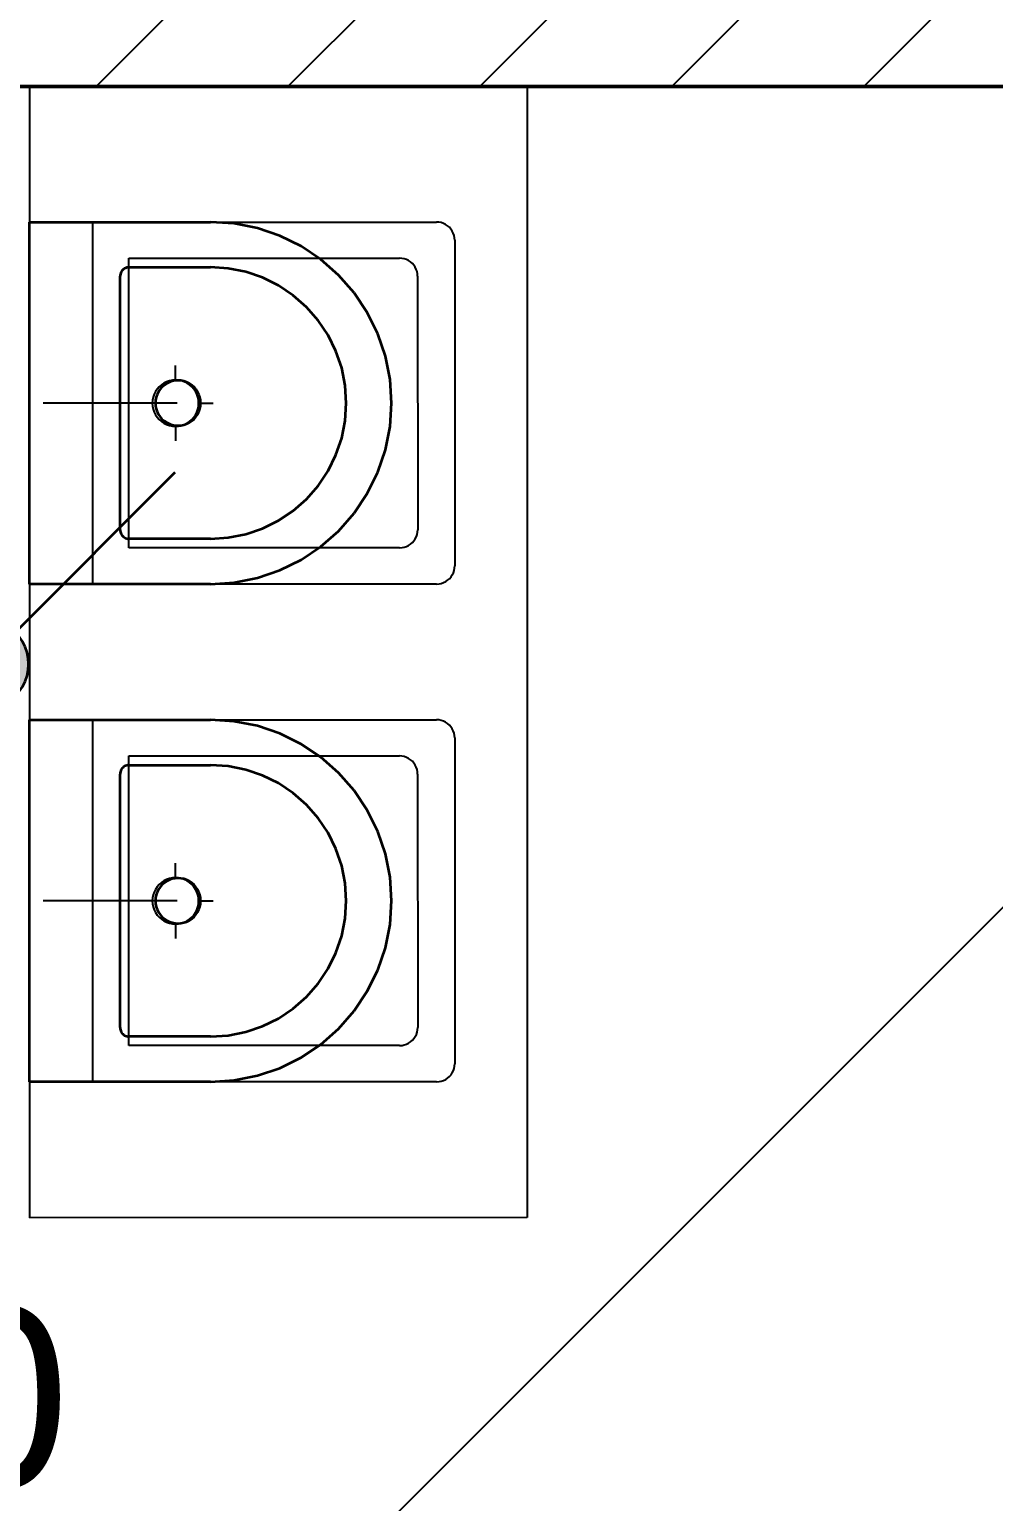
# Model space of a CAD drawing. Extents: x 0 to 756, y -25 to 420.
# Drawn here: x 335.68 to 356.99, y 261.26 to 293.79 of the extents above; entities that cross this region are included whole.
import ezdxf

# ---------------------------------------------------------------- set-up
doc = ezdxf.new("R2010")
doc.units = 0
doc.layers.get('0').update_dxf_attribs({"lineweight": 25})
doc.layers.get('DEFPOINTS').update_dxf_attribs({"lineweight": 25})
doc.layers.add('A_Geschossdecke', color=7, linetype='Continuous', lineweight=25, true_color=0x008080)
doc.layers.add('S_Schmutzwasser', color=7, linetype='Continuous', lineweight=35, true_color=0x808040)
for name, color, linetype, lineweight in [('A_Innenwand', 7, 'Continuous', 25), ('S_Einrichtung', 7, 'Continuous', 35), ('Standard', 7, 'Continuous', 25), ('WAND_HOLZ_NICHT_TRAGEND', 7, 'Continuous', 13)]:
    doc.layers.add(name, color=color, linetype=linetype, lineweight=lineweight)
doc.styles.get("Standard").update_dxf_attribs({"font": 'arial.ttf'})

# ---------------------------------------------------------------- blocks, each defined once
blk = doc.blocks.new('Referenz-A0T78OQ1OY')
at = {"layer": 'DEFPOINTS', "color": 0, "linetype": 'Continuous', "lineweight": 18, "ltscale": 0.18}
blk.add_line((346.679, 267.533), (346.679, 267.533), dxfattribs=at)
blk.add_line((346.679, 267.533), (346.679, 267.533), dxfattribs=at)
at = {"layer": 'Standard', "color": 0, "lineweight": -2}
for p, q in [((335.679, 292.532), (346.679, 292.533)), ((335.679, 292.532), (335.683, 267.532)), ((346.679, 292.533), (346.683, 267.533)), ((337.079, 289.535), (344.679, 289.535)), ((337.081, 281.535), (337.079, 289.535)), ((344.732, 289.532), (344.679, 289.535)), ((344.783, 289.522), (344.732, 289.532)), ((344.833, 289.505), (344.783, 289.522)), ((344.879, 289.482), (344.833, 289.505)), ((344.923, 289.453), (344.879, 289.482)), ((344.962, 289.418), (344.923, 289.453)), ((344.997, 289.379), (344.962, 289.418)), ((345.026, 289.335), (344.997, 289.379)), ((345.049, 289.289), (345.026, 289.335)), ((345.066, 289.239), (345.049, 289.289)), ((345.076, 289.188), (345.066, 289.239)), ((345.08, 289.135), (345.076, 289.188)), ((345.08, 289.135), (345.081, 281.935)), ((337.88, 288.735), (343.861, 288.735)), ((337.881, 282.335), (337.88, 288.735)), ((343.914, 288.732), (343.861, 288.735)), ((343.965, 288.722), (343.914, 288.732)), ((344.014, 288.705), (343.965, 288.722)), ((344.061, 288.682), (344.014, 288.705)), ((344.105, 288.653), (344.061, 288.682)), ((344.144, 288.618), (344.105, 288.653)), ((344.179, 288.579), (344.144, 288.618)), ((344.208, 288.535), (344.179, 288.579)), ((344.231, 288.488), (344.208, 288.535)), ((344.248, 288.439), (344.231, 288.488)), ((344.258, 288.388), (344.248, 288.439)), ((344.261, 288.335), (344.258, 288.388)), ((344.261, 288.335), (344.262, 282.735)), ((338.908, 286.044), (338.908, 286.364)), ((338.652, 285.976), (338.597, 285.938)), ((338.712, 286.005), (338.652, 285.976)), ((338.776, 286.027), (338.712, 286.005)), ((338.842, 286.04), (338.776, 286.027)), ((338.908, 286.044), (338.842, 286.04)), ((338.975, 286.04), (338.908, 286.044)), ((339.041, 286.027), (338.975, 286.04)), ((339.104, 286.005), (339.041, 286.027)), ((339.164, 285.976), (339.104, 286.005)), ((339.22, 285.938), (339.164, 285.976)), ((338.414, 285.665), (338.401, 285.599)), ((338.435, 285.728), (338.414, 285.665)), ((338.465, 285.788), (338.435, 285.728)), ((338.502, 285.844), (338.465, 285.788)), ((338.546, 285.894), (338.502, 285.844)), ((338.597, 285.938), (338.546, 285.894)), ((339.27, 285.894), (339.22, 285.938)), ((339.315, 285.844), (339.27, 285.894)), ((339.352, 285.788), (339.315, 285.844)), ((339.381, 285.728), (339.352, 285.788)), ((339.403, 285.665), (339.381, 285.728)), ((339.416, 285.599), (339.403, 285.665)), ((338.948, 285.532), (335.988, 285.532)), ((338.401, 285.599), (338.396, 285.532)), ((338.396, 285.532), (338.401, 285.465)), ((338.401, 285.465), (338.414, 285.4)), ((338.414, 285.4), (338.435, 285.336)), ((338.435, 285.336), (338.465, 285.276)), ((339.352, 285.276), (339.381, 285.336)), ((339.381, 285.336), (339.403, 285.4)), ((339.403, 285.4), (339.416, 285.465)), ((339.42, 285.532), (339.416, 285.599)), ((339.416, 285.465), (339.42, 285.532)), ((339.42, 285.532), (339.74, 285.532)), ((338.465, 285.276), (338.502, 285.22)), ((338.502, 285.22), (338.546, 285.17)), ((338.546, 285.17), (338.597, 285.126)), ((338.597, 285.126), (338.652, 285.089)), ((338.652, 285.089), (338.712, 285.059)), ((338.712, 285.059), (338.776, 285.038)), ((338.776, 285.038), (338.842, 285.025)), ((338.842, 285.025), (338.908, 285.02)), ((338.908, 285.02), (338.975, 285.025)), ((338.908, 285.02), (338.908, 284.7)), ((338.975, 285.025), (339.041, 285.038)), ((339.041, 285.038), (339.104, 285.059)), ((339.104, 285.059), (339.164, 285.089)), ((339.164, 285.089), (339.22, 285.126)), ((339.22, 285.126), (339.27, 285.17)), ((339.27, 285.17), (339.315, 285.22)), ((339.315, 285.22), (339.352, 285.276)), ((344.259, 282.683), (344.262, 282.735)), ((344.015, 282.366), (344.062, 282.389)), ((344.062, 282.389), (344.106, 282.418)), ((344.106, 282.418), (344.145, 282.453)), ((344.145, 282.453), (344.18, 282.492)), ((344.18, 282.492), (344.209, 282.535)), ((344.209, 282.535), (344.232, 282.582)), ((344.232, 282.582), (344.249, 282.632)), ((344.249, 282.632), (344.259, 282.683)), ((343.862, 282.335), (337.881, 282.335)), ((343.862, 282.335), (343.915, 282.339)), ((343.915, 282.339), (343.966, 282.349)), ((343.966, 282.349), (344.015, 282.366)), ((344.998, 281.692), (345.027, 281.735)), ((345.027, 281.735), (345.05, 281.782)), ((345.05, 281.782), (345.067, 281.832)), ((345.067, 281.832), (345.077, 281.883)), ((345.077, 281.883), (345.081, 281.935)), ((344.681, 281.535), (337.081, 281.535)), ((344.681, 281.535), (344.733, 281.539)), ((344.733, 281.539), (344.784, 281.549)), ((344.784, 281.549), (344.834, 281.566)), ((344.834, 281.566), (344.881, 281.589)), ((344.881, 281.589), (344.924, 281.618)), ((344.924, 281.618), (344.964, 281.653)), ((344.964, 281.653), (344.998, 281.692)), ((337.079, 278.535), (344.679, 278.535)), ((337.081, 270.535), (337.079, 278.535)), ((344.732, 278.532), (344.679, 278.535)), ((344.783, 278.522), (344.732, 278.532)), ((344.833, 278.505), (344.783, 278.522)), ((344.879, 278.482), (344.833, 278.505)), ((344.923, 278.453), (344.879, 278.482)), ((344.962, 278.418), (344.923, 278.453)), ((344.997, 278.379), (344.962, 278.418)), ((345.026, 278.335), (344.997, 278.379)), ((345.049, 278.289), (345.026, 278.335)), ((345.066, 278.239), (345.049, 278.289)), ((345.076, 278.188), (345.066, 278.239)), ((345.08, 278.135), (345.076, 278.188)), ((345.08, 278.135), (345.081, 270.935)), ((337.88, 277.735), (343.861, 277.735)), ((337.881, 271.335), (337.88, 277.735)), ((343.914, 277.732), (343.861, 277.735)), ((343.965, 277.722), (343.914, 277.732)), ((344.014, 277.705), (343.965, 277.722)), ((344.061, 277.682), (344.014, 277.705)), ((344.105, 277.653), (344.061, 277.682)), ((344.144, 277.618), (344.105, 277.653)), ((344.179, 277.579), (344.144, 277.618)), ((344.208, 277.535), (344.179, 277.579)), ((344.231, 277.488), (344.208, 277.535)), ((344.248, 277.439), (344.231, 277.488)), ((344.258, 277.388), (344.248, 277.439)), ((344.261, 277.335), (344.258, 277.388)), ((344.261, 277.335), (344.262, 271.735)), ((338.908, 275.044), (338.908, 275.364)), ((338.597, 274.938), (338.546, 274.894)), ((338.652, 274.976), (338.597, 274.938)), ((338.712, 275.005), (338.652, 274.976)), ((338.776, 275.027), (338.712, 275.005)), ((338.842, 275.04), (338.776, 275.027)), ((338.908, 275.044), (338.842, 275.04)), ((338.975, 275.04), (338.908, 275.044)), ((339.041, 275.027), (338.975, 275.04)), ((339.104, 275.005), (339.041, 275.027)), ((339.164, 274.976), (339.104, 275.005)), ((339.22, 274.938), (339.164, 274.976)), ((339.27, 274.894), (339.22, 274.938)), ((338.401, 274.599), (338.396, 274.532)), ((338.414, 274.665), (338.401, 274.599)), ((338.435, 274.728), (338.414, 274.665)), ((338.465, 274.788), (338.435, 274.728)), ((338.502, 274.844), (338.465, 274.788)), ((338.546, 274.894), (338.502, 274.844)), ((339.315, 274.844), (339.27, 274.894)), ((339.352, 274.788), (339.315, 274.844)), ((339.381, 274.728), (339.352, 274.788)), ((339.403, 274.665), (339.381, 274.728)), ((339.416, 274.599), (339.403, 274.665)), ((339.42, 274.532), (339.416, 274.599)), ((338.948, 274.532), (335.988, 274.532)), ((338.396, 274.532), (338.401, 274.465)), ((338.401, 274.465), (338.414, 274.4)), ((338.414, 274.4), (338.435, 274.336)), ((338.435, 274.336), (338.465, 274.276)), ((338.465, 274.276), (338.502, 274.22)), ((339.315, 274.22), (339.352, 274.276)), ((339.352, 274.276), (339.381, 274.336)), ((339.381, 274.336), (339.403, 274.4)), ((339.403, 274.4), (339.416, 274.465)), ((339.416, 274.465), (339.42, 274.532)), ((339.42, 274.532), (339.74, 274.532)), ((338.502, 274.22), (338.546, 274.17)), ((338.546, 274.17), (338.597, 274.126)), ((338.597, 274.126), (338.652, 274.089)), ((338.652, 274.089), (338.712, 274.059)), ((338.712, 274.059), (338.776, 274.038)), ((338.776, 274.038), (338.842, 274.025)), ((338.842, 274.025), (338.908, 274.02)), ((338.908, 274.02), (338.975, 274.025)), ((338.908, 274.02), (338.908, 273.7)), ((338.975, 274.025), (339.041, 274.038)), ((339.041, 274.038), (339.104, 274.059)), ((339.104, 274.059), (339.164, 274.089)), ((339.164, 274.089), (339.22, 274.126)), ((339.22, 274.126), (339.27, 274.17)), ((339.27, 274.17), (339.315, 274.22)), ((344.249, 271.632), (344.259, 271.683)), ((344.259, 271.683), (344.262, 271.735)), ((343.862, 271.335), (337.881, 271.335)), ((343.862, 271.335), (343.915, 271.339)), ((343.915, 271.339), (343.966, 271.349)), ((343.966, 271.349), (344.015, 271.366)), ((344.015, 271.366), (344.062, 271.389)), ((344.062, 271.389), (344.106, 271.418)), ((344.106, 271.418), (344.145, 271.453)), ((344.145, 271.453), (344.18, 271.492)), ((344.18, 271.492), (344.209, 271.535)), ((344.209, 271.535), (344.232, 271.582)), ((344.232, 271.582), (344.249, 271.632)), ((344.964, 270.653), (344.998, 270.692)), ((344.998, 270.692), (345.027, 270.735)), ((345.027, 270.735), (345.05, 270.782)), ((345.05, 270.782), (345.067, 270.832)), ((345.067, 270.832), (345.077, 270.883)), ((345.077, 270.883), (345.081, 270.935)), ((344.681, 270.535), (337.081, 270.535)), ((344.681, 270.535), (344.733, 270.539)), ((344.733, 270.539), (344.784, 270.549)), ((344.784, 270.549), (344.834, 270.566)), ((344.834, 270.566), (344.881, 270.589)), ((344.881, 270.589), (344.924, 270.618)), ((344.924, 270.618), (344.964, 270.653)), ((346.683, 267.533), (335.683, 267.532))]:
    blk.add_line(p, q, dxfattribs=at)
at = {"layer": 'WAND_HOLZ_NICHT_TRAGEND', "color": 0, "lineweight": 50}
for p, q in [((296.279, 292.533), (387.279, 292.533)), ((387.279, 292.533), (296.279, 292.533))]:
    blk.add_line(p, q, dxfattribs=at)
at = {"layer": 'Standard', "color": 0, "lineweight": 18, "insert": (330.357, 265.567), "char_height": 4, "attachment_point": 1}
blk.add_mtext('{\\fArial;20}', dxfattribs=at)
blk = doc.blocks.new('Geschossdecke-A0T78ORTOY', base_point=(115.279, 32.476))
at = {"color": 0, "lineweight": -2}
blk.add_line((296.279, 213.476), (393.279, 310.476), dxfattribs=at)
blk = doc.blocks.new('Wand-A0T78OS5OY', base_point=(296.279, 292.533))
at = {"color": 0, "lineweight": -2}
for p, q in [((337.153, 292.533), (341.153, 296.533)), ((341.395, 292.533), (345.395, 296.533)), ((345.638, 292.533), (349.638, 296.533)), ((349.881, 292.533), (353.881, 296.533)), ((354.123, 292.533), (358.123, 296.533))]:
    blk.add_line(p, q, dxfattribs=at)
at = {"color": 0, "linetype": 'ByBlock', "lineweight": -2, "ltscale": 0.25}
blk.add_line((296.279, 292.533), (387.279, 292.533), dxfattribs=at)
blk = doc.blocks.new('Waschtisch-A0T78OVNOY', base_point=(335.684, 270.535))
at = {"color": 0, "linetype": 'ByBlock', "lineweight": -2, "ltscale": 0.35}
for p, q in [((335.684, 278.535), (339.684, 278.535)), ((335.684, 270.535), (335.684, 278.535)), ((340.206, 278.5), (339.684, 278.535)), ((340.719, 278.398), (340.206, 278.5)), ((341.215, 278.23), (340.719, 278.398)), ((341.684, 277.999), (341.215, 278.23)), ((342.119, 277.708), (341.684, 277.999)), ((337.784, 277.508), (337.762, 277.493)), ((337.807, 277.519), (337.784, 277.508)), ((337.832, 277.528), (337.807, 277.519)), ((337.858, 277.533), (337.832, 277.528)), ((337.884, 277.535), (337.858, 277.533)), ((337.884, 277.535), (339.684, 277.535)), ((340.076, 277.509), (339.684, 277.535)), ((340.46, 277.432), (340.076, 277.509)), ((342.512, 277.363), (342.119, 277.708)), ((337.686, 277.361), (337.684, 277.335)), ((337.684, 271.735), (337.684, 277.335)), ((337.691, 277.386), (337.686, 277.361)), ((337.699, 277.411), (337.691, 277.386)), ((337.711, 277.435), (337.699, 277.411)), ((337.725, 277.456), (337.711, 277.435)), ((337.743, 277.476), (337.725, 277.456)), ((337.762, 277.493), (337.743, 277.476)), ((340.832, 277.306), (340.46, 277.432)), ((341.184, 277.133), (340.832, 277.306)), ((342.857, 276.97), (342.512, 277.363)), ((341.51, 276.915), (341.184, 277.133)), ((341.805, 276.656), (341.51, 276.915)), ((343.148, 276.535), (342.857, 276.97)), ((342.064, 276.361), (341.805, 276.656)), ((343.379, 276.065), (343.148, 276.535)), ((342.282, 276.035), (342.064, 276.361)), ((342.456, 275.683), (342.282, 276.035)), ((343.548, 275.57), (343.379, 276.065)), ((342.582, 275.311), (342.456, 275.683)), ((343.65, 275.057), (343.548, 275.57)), ((342.658, 274.926), (342.582, 275.311)), ((338.66, 274.931), (338.61, 274.888)), ((338.714, 274.968), (338.66, 274.931)), ((338.773, 274.997), (338.714, 274.968)), ((338.835, 275.018), (338.773, 274.997)), ((338.899, 275.03), (338.835, 275.018)), ((338.964, 275.035), (338.899, 275.03)), ((339.029, 275.03), (338.964, 275.035)), ((339.093, 275.018), (339.029, 275.03)), ((339.155, 274.997), (339.093, 275.018)), ((339.214, 274.968), (339.155, 274.997)), ((339.268, 274.931), (339.214, 274.968)), ((339.318, 274.888), (339.268, 274.931)), ((342.684, 274.535), (342.658, 274.926)), ((343.684, 274.535), (343.65, 275.057)), ((338.468, 274.6), (338.464, 274.535)), ((338.481, 274.664), (338.468, 274.6)), ((338.502, 274.726), (338.481, 274.664)), ((338.531, 274.785), (338.502, 274.726)), ((338.567, 274.839), (338.531, 274.785)), ((338.61, 274.888), (338.567, 274.839)), ((339.361, 274.839), (339.318, 274.888)), ((339.397, 274.785), (339.361, 274.839)), ((339.426, 274.726), (339.397, 274.785)), ((339.447, 274.664), (339.426, 274.726)), ((339.46, 274.6), (339.447, 274.664)), ((339.464, 274.535), (339.46, 274.6)), ((338.464, 274.535), (338.468, 274.469)), ((338.468, 274.469), (338.481, 274.405)), ((338.481, 274.405), (338.502, 274.343)), ((338.502, 274.343), (338.531, 274.285)), ((338.531, 274.285), (338.567, 274.23)), ((339.361, 274.23), (339.397, 274.285)), ((339.397, 274.285), (339.426, 274.343)), ((339.426, 274.343), (339.447, 274.405)), ((339.447, 274.405), (339.46, 274.469)), ((339.46, 274.469), (339.464, 274.535)), ((342.658, 274.143), (342.684, 274.535)), ((343.65, 274.013), (343.684, 274.535)), ((338.567, 274.23), (338.61, 274.181)), ((338.61, 274.181), (338.66, 274.138)), ((338.66, 274.138), (338.714, 274.102)), ((338.714, 274.102), (338.773, 274.073)), ((338.773, 274.073), (338.835, 274.052)), ((338.835, 274.052), (338.899, 274.039)), ((338.899, 274.039), (338.964, 274.035)), ((338.964, 274.035), (339.029, 274.039)), ((339.029, 274.039), (339.093, 274.052)), ((339.093, 274.052), (339.155, 274.073)), ((339.155, 274.073), (339.214, 274.102)), ((339.214, 274.102), (339.268, 274.138)), ((339.268, 274.138), (339.318, 274.181)), ((339.318, 274.181), (339.361, 274.23)), ((342.582, 273.758), (342.658, 274.143)), ((343.548, 273.499), (343.65, 274.013)), ((342.456, 273.387), (342.582, 273.758)), ((342.282, 273.035), (342.456, 273.387)), ((343.379, 273.004), (343.548, 273.499)), ((342.064, 272.708), (342.282, 273.035)), ((343.148, 272.535), (343.379, 273.004)), ((341.805, 272.413), (342.064, 272.708)), ((341.51, 272.155), (341.805, 272.413)), ((342.857, 272.1), (343.148, 272.535)), ((341.184, 271.937), (341.51, 272.155)), ((342.512, 271.706), (342.857, 272.1)), ((337.684, 271.735), (337.686, 271.709)), ((337.686, 271.709), (337.691, 271.683)), ((337.691, 271.683), (337.699, 271.658)), ((337.699, 271.658), (337.711, 271.635)), ((340.46, 271.637), (340.832, 271.763)), ((340.832, 271.763), (341.184, 271.937)), ((342.119, 271.361), (342.512, 271.706)), ((337.711, 271.635), (337.725, 271.613)), ((337.725, 271.613), (337.743, 271.593)), ((337.743, 271.593), (337.762, 271.576)), ((337.762, 271.576), (337.784, 271.561)), ((337.784, 271.561), (337.807, 271.55)), ((337.807, 271.55), (337.832, 271.541)), ((337.832, 271.541), (337.858, 271.536)), ((337.858, 271.536), (337.884, 271.535)), ((339.684, 271.535), (337.884, 271.535)), ((339.684, 271.535), (340.076, 271.56)), ((340.076, 271.56), (340.46, 271.637)), ((341.684, 271.071), (342.119, 271.361)), ((341.215, 270.839), (341.684, 271.071)), ((340.719, 270.671), (341.215, 270.839)), ((339.684, 270.535), (335.684, 270.535)), ((339.684, 270.535), (340.206, 270.569)), ((340.206, 270.569), (340.719, 270.671))]:
    blk.add_line(p, q, dxfattribs=at)
blk = doc.blocks.new('Waschtisch-A0T78OVVOY', base_point=(335.684, 281.535))
at = {"color": 0, "linetype": 'ByBlock', "lineweight": -2, "ltscale": 0.35}
for p, q in [((335.684, 289.535), (339.684, 289.535)), ((335.684, 281.535), (335.684, 289.535)), ((340.206, 289.5), (339.684, 289.535)), ((340.719, 289.398), (340.206, 289.5)), ((341.215, 289.23), (340.719, 289.398)), ((341.684, 288.999), (341.215, 289.23)), ((342.119, 288.708), (341.684, 288.999)), ((342.512, 288.363), (342.119, 288.708)), ((337.686, 288.361), (337.684, 288.335)), ((337.684, 282.735), (337.684, 288.335)), ((337.691, 288.386), (337.686, 288.361)), ((337.699, 288.411), (337.691, 288.386)), ((337.711, 288.435), (337.699, 288.411)), ((337.725, 288.456), (337.711, 288.435)), ((337.743, 288.476), (337.725, 288.456)), ((337.762, 288.493), (337.743, 288.476)), ((337.784, 288.508), (337.762, 288.493)), ((337.807, 288.519), (337.784, 288.508)), ((337.832, 288.528), (337.807, 288.519)), ((337.858, 288.533), (337.832, 288.528)), ((337.884, 288.535), (337.858, 288.533)), ((337.884, 288.535), (339.684, 288.535)), ((340.076, 288.509), (339.684, 288.535)), ((340.46, 288.432), (340.076, 288.509)), ((340.832, 288.306), (340.46, 288.432)), ((341.184, 288.133), (340.832, 288.306)), ((342.857, 287.97), (342.512, 288.363)), ((341.51, 287.915), (341.184, 288.133)), ((341.805, 287.656), (341.51, 287.915)), ((343.148, 287.535), (342.857, 287.97)), ((342.064, 287.361), (341.805, 287.656)), ((342.282, 287.035), (342.064, 287.361)), ((343.379, 287.065), (343.148, 287.535)), ((342.456, 286.683), (342.282, 287.035)), ((343.548, 286.57), (343.379, 287.065)), ((342.582, 286.311), (342.456, 286.683)), ((342.658, 285.926), (342.582, 286.311)), ((343.65, 286.057), (343.548, 286.57)), ((338.714, 285.968), (338.66, 285.931)), ((338.773, 285.997), (338.714, 285.968)), ((338.835, 286.018), (338.773, 285.997)), ((338.899, 286.03), (338.835, 286.018)), ((338.964, 286.035), (338.899, 286.03)), ((339.029, 286.03), (338.964, 286.035)), ((339.093, 286.018), (339.029, 286.03)), ((339.155, 285.997), (339.093, 286.018)), ((339.214, 285.968), (339.155, 285.997)), ((339.268, 285.931), (339.214, 285.968)), ((343.684, 285.535), (343.65, 286.057)), ((338.481, 285.664), (338.468, 285.6)), ((338.502, 285.726), (338.481, 285.664)), ((338.531, 285.785), (338.502, 285.726)), ((338.567, 285.839), (338.531, 285.785)), ((338.61, 285.888), (338.567, 285.839)), ((338.66, 285.931), (338.61, 285.888)), ((339.318, 285.888), (339.268, 285.931)), ((339.361, 285.839), (339.318, 285.888)), ((339.397, 285.785), (339.361, 285.839)), ((339.426, 285.726), (339.397, 285.785)), ((339.447, 285.664), (339.426, 285.726)), ((339.46, 285.6), (339.447, 285.664)), ((342.684, 285.535), (342.658, 285.926)), ((338.468, 285.6), (338.464, 285.535)), ((338.464, 285.535), (338.468, 285.469)), ((338.468, 285.469), (338.481, 285.405)), ((338.481, 285.405), (338.502, 285.343)), ((338.502, 285.343), (338.531, 285.285)), ((339.397, 285.285), (339.426, 285.343)), ((339.426, 285.343), (339.447, 285.405)), ((339.447, 285.405), (339.46, 285.469)), ((339.464, 285.535), (339.46, 285.6)), ((339.46, 285.469), (339.464, 285.535)), ((342.658, 285.143), (342.684, 285.535)), ((343.65, 285.013), (343.684, 285.535)), ((338.531, 285.285), (338.567, 285.23)), ((338.567, 285.23), (338.61, 285.181)), ((338.61, 285.181), (338.66, 285.138)), ((338.66, 285.138), (338.714, 285.102)), ((338.714, 285.102), (338.773, 285.073)), ((338.773, 285.073), (338.835, 285.052)), ((338.835, 285.052), (338.899, 285.039)), ((338.899, 285.039), (338.964, 285.035)), ((338.964, 285.035), (339.029, 285.039)), ((339.029, 285.039), (339.093, 285.052)), ((339.093, 285.052), (339.155, 285.073)), ((339.155, 285.073), (339.214, 285.102)), ((339.214, 285.102), (339.268, 285.138)), ((339.268, 285.138), (339.318, 285.181)), ((339.318, 285.181), (339.361, 285.23)), ((339.361, 285.23), (339.397, 285.285)), ((342.582, 284.758), (342.658, 285.143)), ((343.548, 284.499), (343.65, 285.013)), ((342.456, 284.387), (342.582, 284.758)), ((342.282, 284.035), (342.456, 284.387)), ((343.379, 284.004), (343.548, 284.499)), ((342.064, 283.708), (342.282, 284.035)), ((341.805, 283.413), (342.064, 283.708)), ((343.148, 283.535), (343.379, 284.004)), ((341.51, 283.155), (341.805, 283.413)), ((342.857, 283.1), (343.148, 283.535)), ((341.184, 282.937), (341.51, 283.155)), ((342.512, 282.706), (342.857, 283.1)), ((337.684, 282.735), (337.686, 282.709)), ((337.686, 282.709), (337.691, 282.683)), ((340.46, 282.637), (340.832, 282.763)), ((340.832, 282.763), (341.184, 282.937)), ((337.691, 282.683), (337.699, 282.658)), ((337.699, 282.658), (337.711, 282.635)), ((337.711, 282.635), (337.725, 282.613)), ((337.725, 282.613), (337.743, 282.593)), ((337.743, 282.593), (337.762, 282.576)), ((337.762, 282.576), (337.784, 282.561)), ((337.784, 282.561), (337.807, 282.55)), ((337.807, 282.55), (337.832, 282.541)), ((337.832, 282.541), (337.858, 282.536)), ((337.858, 282.536), (337.884, 282.535)), ((339.684, 282.535), (337.884, 282.535)), ((339.684, 282.535), (340.076, 282.56)), ((340.076, 282.56), (340.46, 282.637)), ((342.119, 282.361), (342.512, 282.706)), ((341.215, 281.839), (341.684, 282.071)), ((341.684, 282.071), (342.119, 282.361)), ((340.719, 281.671), (341.215, 281.839)), ((339.684, 281.535), (335.684, 281.535)), ((339.684, 281.535), (340.206, 281.569)), ((340.206, 281.569), (340.719, 281.671))]:
    blk.add_line(p, q, dxfattribs=at)
blk = doc.blocks.new('Fallleitung Abwasser-A0T78P27OY', base_point=(330.421, 275.524))
at = {"color": 0, "lineweight": -2}
for p, q in [((335.37, 280.473), (338.905, 284.008)), ((334.532, 280.757), (334.404, 280.732)), ((334.663, 280.766), (334.532, 280.757)), ((334.793, 280.757), (334.663, 280.766)), ((334.921, 280.732), (334.793, 280.757)), ((333.955, 280.473), (333.869, 280.375)), ((334.054, 280.559), (333.955, 280.473)), ((334.163, 280.632), (334.054, 280.559)), ((334.28, 280.69), (334.163, 280.632)), ((334.404, 280.732), (334.28, 280.69)), ((335.045, 280.69), (334.921, 280.732)), ((335.163, 280.632), (335.045, 280.69)), ((335.271, 280.559), (335.163, 280.632)), ((335.37, 280.473), (335.271, 280.559)), ((335.456, 280.375), (335.37, 280.473)), ((333.739, 280.149), (333.697, 280.025)), ((333.796, 280.266), (333.739, 280.149)), ((333.869, 280.375), (333.796, 280.266)), ((335.529, 280.266), (335.456, 280.375)), ((335.586, 280.149), (335.529, 280.266)), ((335.628, 280.025), (335.586, 280.149)), ((333.671, 279.897), (333.663, 279.766)), ((333.697, 280.025), (333.671, 279.897)), ((335.654, 279.897), (335.628, 280.025)), ((335.663, 279.766), (335.654, 279.897)), ((333.663, 279.766), (333.671, 279.635)), ((333.671, 279.635), (333.697, 279.507)), ((333.697, 279.507), (333.739, 279.383)), ((335.586, 279.383), (335.628, 279.507)), ((335.628, 279.507), (335.654, 279.635)), ((335.654, 279.635), (335.663, 279.766)), ((333.739, 279.383), (333.796, 279.266)), ((333.796, 279.266), (333.869, 279.157)), ((333.869, 279.157), (333.955, 279.059)), ((335.37, 279.059), (335.456, 279.157)), ((335.456, 279.157), (335.529, 279.266)), ((335.529, 279.266), (335.586, 279.383)), ((333.956, 279.059), (330.421, 275.524)), ((333.955, 279.059), (334.054, 278.973)), ((334.054, 278.973), (334.163, 278.9)), ((334.163, 278.9), (334.28, 278.842)), ((334.28, 278.842), (334.404, 278.8)), ((334.921, 278.8), (335.045, 278.842)), ((335.045, 278.842), (335.163, 278.9)), ((335.163, 278.9), (335.271, 278.973)), ((335.271, 278.973), (335.37, 279.059)), ((334.404, 278.8), (334.532, 278.775)), ((334.532, 278.775), (334.663, 278.766)), ((334.663, 278.766), (334.793, 278.775)), ((334.793, 278.775), (334.921, 278.8)), ((331.344, 277.298), (330.421, 275.524)), ((331.344, 277.298), (332.195, 276.447)), ((332.195, 276.447), (330.421, 275.524))]:
    blk.add_line(p, q, dxfattribs=at)
for points in [[(334.921, 280.732), (334.404, 280.732), (334.663, 280.766)], [(335.529, 280.266), (333.796, 280.266), (335.37, 280.473)], [(333.796, 280.266), (335.37, 280.473), (333.955, 280.473)], [(335.37, 280.473), (333.955, 280.473), (335.163, 280.632)], [(333.955, 280.473), (335.163, 280.632), (334.163, 280.632)], [(335.163, 280.632), (334.163, 280.632), (334.921, 280.732)], [(334.163, 280.632), (334.921, 280.732), (334.404, 280.732)], [(335.628, 280.025), (333.697, 280.025), (335.529, 280.266)], [(333.697, 280.025), (335.529, 280.266), (333.796, 280.266)], [(335.663, 279.766), (333.663, 279.766), (335.628, 280.025)], [(333.663, 279.766), (335.628, 280.025), (333.697, 280.025)], [(333.697, 279.507), (335.663, 279.766), (333.663, 279.766)], [(335.628, 279.507), (333.697, 279.507), (335.663, 279.766)], [(333.796, 279.266), (335.628, 279.507), (333.697, 279.507)], [(335.529, 279.266), (333.796, 279.266), (335.628, 279.507)], [(333.955, 279.059), (335.529, 279.266), (333.796, 279.266)], [(335.37, 279.059), (333.955, 279.059), (335.529, 279.266)], [(334.163, 278.9), (335.37, 279.059), (333.955, 279.059)], [(335.163, 278.9), (334.163, 278.9), (335.37, 279.059)], [(334.404, 278.8), (335.163, 278.9), (334.163, 278.9)], [(334.921, 278.8), (334.404, 278.8), (335.163, 278.9)], [(334.663, 278.766), (334.921, 278.8), (334.404, 278.8)], [(332.195, 276.447), (330.901, 276.447), (331.344, 277.298)], [(330.421, 275.524), (332.195, 276.447), (330.901, 276.447)]]:
    blk.add_solid(points, dxfattribs=at)

msp = doc.modelspace()

# ---------------------------------------------------------------- block references
at = {"color": 8, "lineweight": 25, "ltscale": 0.25, "true_color": 0x808080}
msp.add_blockref('Referenz-A0T78OQ1OY', (0, 0), dxfattribs=at)
at = {"layer": 'A_Geschossdecke', "ltscale": 0.25}
msp.add_blockref('Geschossdecke-A0T78ORTOY', (115.279, 32.476), dxfattribs=at)
at = {"layer": 'A_Innenwand', "ltscale": 0.25}
msp.add_blockref('Wand-A0T78OS5OY', (296.279, 292.533), dxfattribs=at)
at = {"layer": 'S_Einrichtung', "ltscale": 0.35}
for name, p in [('Waschtisch-A0T78OVVOY', (335.684, 281.535)), ('Waschtisch-A0T78OVNOY', (335.684, 270.535))]:
    msp.add_blockref(name, p, dxfattribs=at)
at = {"layer": 'S_Schmutzwasser', "ltscale": 0.35}
msp.add_blockref('Fallleitung Abwasser-A0T78P27OY', (330.421, 275.524), dxfattribs=at)

doc.saveas('drawing.dxf')
